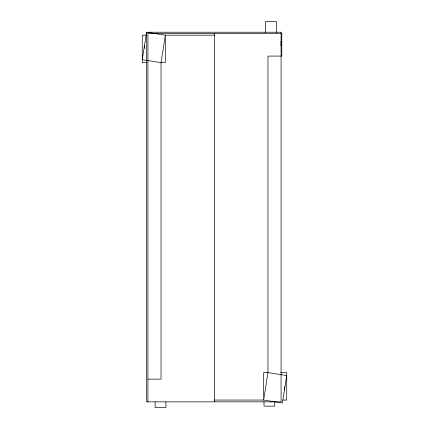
<?xml version="1.0" encoding="UTF-8"?>
<svg xmlns="http://www.w3.org/2000/svg" width="429" height="429" viewBox="0 0 429 429"><rect width="100%" height="100%" fill="white"/><g stroke="black" fill="none" stroke-linecap="round" stroke-linejoin="round"><path stroke-width="0.64" d="M146.268 35.167L142.278 35.167L142.278 62.639L146.89 62.639M214.511 35.167L165.331 35.167L146.579 32.229L142.272 59.701L161.031 62.639L165.331 62.639L165.331 35.167L161.031 62.639L161.031 379.139L147.925 379.139M280.791 372.587L286.722 372.587L286.722 400.059L282.732 400.059M214.489 400.059L263.669 400.059L282.421 402.997L286.728 375.525L267.969 372.587L263.669 372.587L263.669 400.059L267.969 372.587L267.969 56.086L281.799 56.086L281.799 33.371L147.925 33.371L147.925 401.855M276.324 32.55L276.324 21.45L265.567 21.45L265.567 32.55M274.764 401.78L274.764 406.134L264.007 406.134L264.007 401.78M214.489 33.371L214.511 401.855M165.91 401.935L165.91 407.55L155.153 407.55L155.153 401.935M284.679 386.76A8.301 8.301 0 0 1 284.459 389.988M280.813 41.592A7.684 7.684 0 0 1 280.813 45.565M144.321 48.466A8.301 8.301 0 0 1 144.541 45.238M281.075 32.229L146.579 32.229L146.579 401.855L281.075 401.855L281.075 32.229"/></g></svg>
